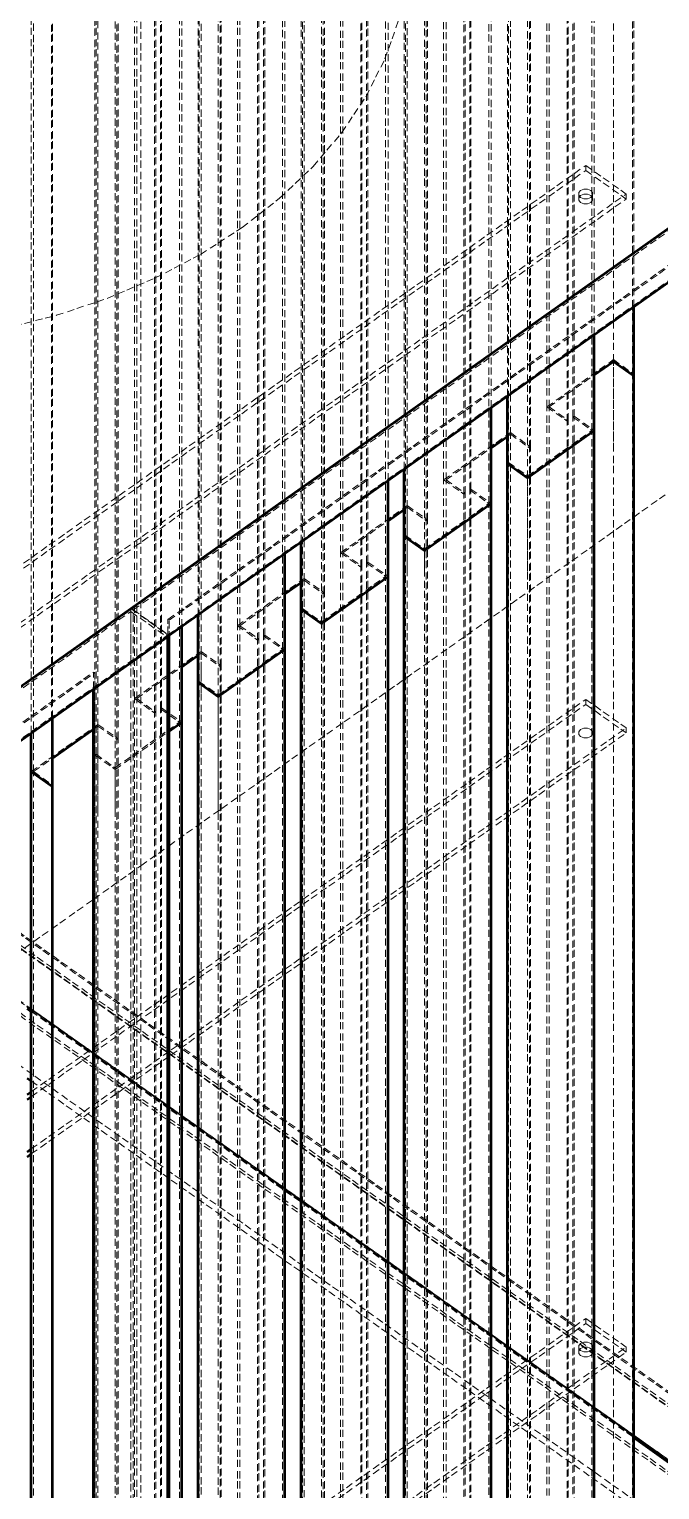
# Model space of a CAD drawing. Header units: millimetres. Extents: x 909 to 14018, y 345 to 10005.
# Drawn here: x 3779 to 4110, y 2430 to 3196 of the extents above; entities that cross this region are included whole.
import ezdxf

# ---------------------------------------------------------------- set-up
doc = ezdxf.new("R2010")
doc.units = ezdxf.units.MM
doc.linetypes.add('Hidden', pattern=[15, 5, -3, 5, -2])
for name, color, linetype, lineweight in [('Default', 7, 'Continuous', 50), ('Edges', 7, 'Hidden', 15), ('HiddenEdges', 2, 'Hidden', 15), ('HiddenSilhouettes', 2, 'Hidden', 15), ('HiddenWires', 7, 'Hidden', 15), ('Silhouettes', 7, 'Continuous', 50), ('Wires', 7, 'Hidden', 15)]:
    doc.layers.add(name, color=color, linetype=linetype, lineweight=lineweight)

# ---------------------------------------------------------------- blocks, each defined once
blk = doc.blocks.new('Isometric')
at = {"layer": 'Edges'}
for points in [[(1327.1, -383.7), (2133.2, 186.3)], [(1096, -181.9), (1135.2, -180.5), (1174.1, -176.4), (1212.1, -169.7), (1249.1, -160.3), (1284.6, -148.5), (1318.2, -134.2), (1349.8, -117.7), (1378.9, -99), (1405.2, -78.5), (1428.6, -56.2), (1448.8, -32.4), (1465.6, -7.3), (1478.8, 18.9), (1488.3, 45.8), (1494.1, 73.2), (1496, 101)], [(521, -953.7), (1327.1, -383.7)], [(1228.6, -643.2), (1231.4, -645.2)]]:
    blk.add_lwpolyline(points, dxfattribs=at)
for points in [[(1652, -201.9, 0), (1652, -154.8, 0)], [(1638.7, -192.5, 0), (1638.7, -164.2, 0)], [(1638.7, -998.6, 0), (1638.7, -192.5, 0)], [(1652, -1008, 0), (1652, -201.9, 0)], [(1578.6, -273.8, 0), (1578.6, -206.7, 0)], [(1506.5, -324.8, 0), (1506.5, -257.7, 0)], [(1578.6, -1079.9, 0), (1578.6, -273.8, 0)], [(1434.4, -375.8, 0), (1434.4, -308.7, 0)], [(1506.5, -1130.9, 0), (1506.5, -324.8, 0)], [(1301.1, -365.3, 0), (1327.1, -383.7, 0)], [(1362.2, -426.8, 0), (1362.2, -359.7, 0)], [(1434.4, -1181.9, 0), (1434.4, -375.8, 0)], [(1326.2, -2073.5, 0), (1326.2, -385.2, 0)], [(1301.1, -2055.7, 0), (1301.1, -403, 0)], [(1275.9, -2048.3, 0), (1275.9, -420.8, 0)], [(1362.2, -1232.9, 0), (1362.2, -426.8, 0)], [(1245.6, -489.3, 0), (1245.6, -442.2, 0)], [(1245.6, -1295.4, 0), (1245.6, -489.3, 0)], [(1228.6, -644.1, 0), (1231.4, -646.1, 0)], [(1652.9, -943.2, 0), (1696.2, -973.9, 0)], [(1652.9, -944.1, 0), (2081.2, -1246.9, 0)]]:
    blk.add_polyline3d(points, dxfattribs=at)
at = {"layer": 'HiddenEdges'}
for points in [[(-492.9, 574.1), (2267, -1377.4)], [(1302.8, -366.2), (1327.9, -384)], [(1327.1, -372.9), (1327.9, -373.5)], [(1144.1, -546.7), (1722.2, -955.5)], [(1153.9, -543.8), (1712.5, -938.8)], [(1118.1, -565.6), (1697.9, -975.6)], [(1231.4, -645.2), (1652.9, -943.2)], [(1231.4, -646.1), (1652.9, -944.1)]]:
    blk.add_lwpolyline(points, dxfattribs=at)
for points in [[(1638.7, -164.2, 0), (1638.7, 613.6, 0)], [(1652, -154.8, 0), (1652, 604.2, 0)], [(-466.7, 592.6, 0), (2319.3, -1377.4, 0)], [(1611.1, -230.8, 0), (1611.1, 575.3, 0)], [(1566.6, -243.5, 0), (1566.6, 562.6, 0)], [(1606.2, -234.3, 0), (1606.2, 571.8, 0)], [(1579.9, -252.9, 0), (1579.9, 553.2, 0)], [(-466.7, 545.2, 0), (2319.3, -1424.8, 0)], [(1565.3, -263.2, 0), (1565.3, 542.9, 0)], [(1578.6, -206.7, 0), (1578.6, 532.3, 0)], [(1534.1, -285.3, 0), (1534.1, 520.8, 0)], [(1539, -281.8, 0), (1539, 524.3, 0)], [(1494.5, -294.5, 0), (1494.5, 511.6, 0)], [(1507.8, -303.9, 0), (1507.8, 502.2, 0)], [(1493.2, -314.2, 0), (1493.2, 491.9, 0)], [(1506.5, -257.7, 0), (1506.5, 481.3, 0)], [(1461.9, -336.3, 0), (1461.9, 469.8, 0)], [(1466.9, -332.8, 0), (1466.9, 473.3, 0)], [(1422.3, -345.5, 0), (1422.3, 460.6, 0)], [(1435.6, -354.9, 0), (1435.6, 451.2, 0)], [(1421.1, -365.2, 0), (1421.1, 440.9, 0)], [(1434.4, -308.7, 0), (1434.4, 430.3, 0)], [(1389.8, -387.3, 0), (1389.8, 418.8, 0)], [(1394.8, -383.8, 0), (1394.8, 422.3, 0)], [(1350.2, -396.5, 0), (1350.2, 409.6, 0)], [(1363.5, -405.9, 0), (1363.5, 400.2, 0)], [(1348.9, -416.2, 0), (1348.9, 389.9, 0)], [(1362.2, -359.7, 0), (1362.2, 379.3, 0)], [(1317.7, -438.3, 0), (1317.7, 367.8, 0)], [(1322.6, -434.8, 0), (1322.6, 371.3, 0)], [(1278.1, -447.5, 0), (1278.1, 358.6, 0)], [(1291.4, -456.9, 0), (1291.4, 349.2, 0)], [(1276.8, -467.2, 0), (1276.8, 338.9, 0)], [(1290.1, -477.8, 0), (1290.1, 328.3, 0)], [(1245.6, -442.2, 0), (1245.6, 316.8, 0)], [(1327.1, -372.9, 0), (2081.2, 160.3, 0)], [(1619.3, -59, 0), (1619.3, -55.5, 0)], [(1638.7, -254.5, 0), (1638.7, -191.3, 0)], [(1638.7, -192.5, 0), (1638.7, -192.5, 0)], [(1606.2, -1040.4, 0), (1606.2, -234.3, 0)], [(1611.1, -1036.9, 0), (1611.1, -230.8, 0)], [(1566.6, -254.5, 0), (1566.6, -242.3, 0)], [(1566.6, -1049.6, 0), (1566.6, -243.5, 0)], [(1579.9, -1059, 0), (1579.9, -252.9, 0)], [(1565.3, -1069.3, 0), (1565.3, -263.2, 0)], [(1578.6, -339.4, 0), (1578.6, -272.6, 0)], [(1578.6, -273.8, 0), (1578.6, -273.8, 0)], [(1534.1, -1091.4, 0), (1534.1, -285.3, 0)], [(1539, -1087.9, 0), (1539, -281.8, 0)], [(1494.5, -339.4, 0), (1494.5, -293.3, 0)], [(1494.5, -1100.6, 0), (1494.5, -294.5, 0)], [(1507.8, -1110, 0), (1507.8, -303.9, 0)], [(1493.2, -1120.3, 0), (1493.2, -314.2, 0)], [(1506.5, -339.4, 0), (1506.5, -323.6, 0)], [(1506.5, -324.8, 0), (1506.5, -324.8, 0)], [(1461.9, -1142.4, 0), (1461.9, -336.3, 0)], [(1466.9, -1138.9, 0), (1466.9, -332.8, 0)], [(1422.3, -424.2, 0), (1422.3, -344.3, 0)], [(1422.3, -1151.6, 0), (1422.3, -345.5, 0)], [(1435.6, -1161, 0), (1435.6, -354.9, 0)], [(1301.1, -2055.3, 0), (1301.1, -365.3, 0)], [(1301.1, -403, 0), (1301.1, -367.4, 0)], [(1421.1, -1171.3, 0), (1421.1, -365.2, 0)], [(1327.1, -2010.9, 0), (1327.1, -372.9, 0)], [(1434.4, -424.2, 0), (1434.4, -374.6, 0)], [(1389.8, -1193.4, 0), (1389.8, -387.3, 0)], [(1394.8, -1189.9, 0), (1394.8, -383.8, 0)], [(1350.2, -424.2, 0), (1350.2, -395.3, 0)], [(1350.2, -1202.6, 0), (1350.2, -396.5, 0)], [(1363.5, -1212, 0), (1363.5, -405.9, 0)], [(521, -942.9, 0), (1275.1, -409.7, 0)], [(1275.9, -420.8, 0), (1275.9, -410.3, 0)], [(1348.9, -1222.3, 0), (1348.9, -416.2, 0)], [(1362.2, -509, 0), (1362.2, -425.6, 0)], [(1619.3, -432.3, 0), (1619.3, -428.8, 0)], [(1317.7, -1244.4, 0), (1317.7, -438.3, 0)], [(1322.6, -1240.9, 0), (1322.6, -434.8, 0)], [(1278.1, -509, 0), (1278.1, -446.3, 0)], [(1278.1, -1253.6, 0), (1278.1, -447.5, 0)], [(1291.4, -1263, 0), (1291.4, -456.9, 0)], [(1276.8, -1273.3, 0), (1276.8, -467.2, 0)], [(1290.1, -509, 0), (1290.1, -476.6, 0)], [(1290.1, -1283.9, 0), (1290.1, -477.8, 0)], [(1144.1, -546.3, 0), (1723.9, -956.3, 0)], [(1619.3, -865.1, 0), (1619.3, -861.6, 0)]]:
    blk.add_polyline3d(points, dxfattribs=at)
at = {"layer": 'HiddenSilhouettes'}
for points in [[(-466.7, 594.7), (2289.6, -1354.3)], [(1459, -254.5), (2262.7, 313.8)], [(1195, -359), (1619.3, -59)], [(1223.3, -375.5), (1647.6, -75.5)], [(1614.4, -78.1), (1615.7, -76.5), (1618, -75.6), (1620.6, -75.6), (1622.8, -76.5), (1624.1, -78.1), (1624.1, -79.9), (1622.8, -81.5), (1620.6, -82.4), (1618, -82.4), (1615.7, -81.5), (1614.4, -79.9)], [(1638.7, -191.3), (1652.9, -201.3)], [(1592.1, -224.3), (1606.2, -234.3)], [(1593.7, -224.3), (1607, -233.7)], [(1610.3, -231.4), (1611.1, -230.8)], [(1610.3, -231.4), (1623.6, -240.8)], [(1564.5, -245), (1566.6, -243.5)], [(1566.6, -242.3), (1580.7, -252.3)], [(1578.6, -272.6), (1623.6, -240.8)], [(1099, -509), (1449.6, -261.2)], [(1564.5, -263.8), (1565.3, -263.2)], [(1565.3, -263.2), (1578.6, -272.6)], [(1519.9, -275.3), (1534.1, -285.3)], [(1521.6, -275.3), (1534.9, -284.7)], [(1538.2, -282.4), (1551.5, -291.8)], [(1492.3, -296), (1494.5, -294.5)], [(1494.5, -293.3), (1508.6, -303.3)], [(1506.5, -323.6), (1551.5, -291.8)], [(1449.5, -326.3), (1481, -304)], [(1507.8, -303.9), (1508.6, -303.3)], [(1493.2, -314.2), (1506.5, -323.6)], [(1447.8, -326.3), (1461.9, -336.3)], [(1449.5, -326.3), (1462.8, -335.7)], [(1466, -333.4), (1479.3, -342.8)], [(1422.3, -345.5), (1435.6, -354.9)], [(1434.4, -374.6), (1479.3, -342.8)], [(1377.4, -377.3), (1408.9, -355)], [(496.7, -936.2), (1301.1, -367.4)], [(1420.2, -365.8), (1421.1, -365.2)], [(1421.1, -365.2), (1434.4, -374.6)], [(1377.4, -377.3), (1390.7, -386.7)], [(1389.8, -387.3), (1390.7, -386.7)], [(1393.9, -384.4), (1407.2, -393.8)], [(1303.6, -428.3), (1350.2, -395.3)], [(1350.2, -396.5), (1363.5, -405.9)], [(1275.1, -409.7), (1275.9, -410.3)], [(1348.9, -416.2), (1362.2, -425.6)], [(1303.6, -428.3), (1317.7, -438.3)], [(1305.2, -428.3), (1318.5, -437.7)], [(1321.8, -435.4), (1335.1, -444.8)], [(1231.4, -479.3), (1278.1, -446.3)], [(1231.4, -743.1), (1647.6, -448.8)], [(1275.1, -449.7), (1278.1, -447.5)], [(1278.1, -446.3), (1292.2, -456.3)], [(1278.1, -447.5), (1291.4, -456.9)], [(1290.1, -476.6), (1335.1, -444.8)], [(1291.4, -456.9), (1292.2, -456.3)], [(1276, -467.8), (1290.1, -477.8)], [(1276.8, -467.2), (1290.1, -476.6)], [(1233.1, -479.3), (1246.4, -488.7)], [(1231.4, -646.9), (1652.9, -944.9)], [(1231.4, -695.6), (1652.9, -993.6)], [(1619.3, -865.1), (1647.6, -885.1)], [(1231.4, -1179.3), (1647.6, -885.1)], [(1614.4, -884.2), (1615.7, -882.6), (1618, -881.7), (1620.6, -881.7), (1622.8, -882.6), (1624.1, -884.2), (1624.1, -886), (1622.8, -887.6), (1620.6, -888.5), (1618, -888.5), (1615.7, -887.6), (1614.4, -886)]]:
    blk.add_lwpolyline(points, dxfattribs=at)
for points in [[(1614.4, -74.5), (1615.7, -73), (1618, -72), (1620.6, -72), (1622.8, -73), (1624.1, -74.5), (1624.1, -76.4), (1622.8, -78), (1620.6, -78.9), (1618, -78.9), (1615.7, -78), (1614.4, -76.4)], [(1614.4, -880.6), (1615.7, -879.1), (1618, -878.1), (1620.6, -878.1), (1622.8, -879.1), (1624.1, -880.6), (1624.1, -882.5), (1622.8, -884.1), (1620.6, -885), (1618, -885), (1615.7, -884.1), (1614.4, -882.5)]]:
    blk.add_lwpolyline(points, close=True, dxfattribs=at)
for points in [[(1652.9, -154.2, 0), (1652.9, 604.8, 0)], [(1592.1, -224.3, 0), (1592.1, 581.8, 0)], [(1593.7, -224.3, 0), (1593.7, 581.8, 0)], [(1607, -233.7, 0), (1607, 572.4, 0)], [(1610.3, -231.4, 0), (1610.3, 574.7, 0)], [(1623.6, -240.8, 0), (1623.6, 565.3, 0)], [(1625.3, -173.7, 0), (1625.3, 565.3, 0)], [(1580.7, -252.3, 0), (1580.7, 553.8, 0)], [(-466.7, 547.3, 0), (2287.3, -1400.1, 0)], [(1564.5, -216.7, 0), (1564.5, 542.3, 0)], [(-492.9, 528.8, 0), (2267, -1422.7, 0)], [(1519.9, -275.3, 0), (1519.9, 530.8, 0)], [(1521.6, -275.3, 0), (1521.6, 530.8, 0)], [(1534.9, -284.7, 0), (1534.9, 521.4, 0)], [(1538.2, -282.4, 0), (1538.2, 523.7, 0)], [(1551.5, -291.8, 0), (1551.5, 514.3, 0)], [(1553.2, -224.7, 0), (1553.2, 514.3, 0)], [(1508.6, -303.3, 0), (1508.6, 502.8, 0)], [(1492.3, -267.7, 0), (1492.3, 491.3, 0)], [(1447.8, -326.3, 0), (1447.8, 479.8, 0)], [(1449.5, -326.3, 0), (1449.5, 479.8, 0)], [(1462.8, -335.7, 0), (1462.8, 470.4, 0)], [(1466, -333.4, 0), (1466, 472.7, 0)], [(1479.3, -342.8, 0), (1479.3, 463.3, 0)], [(1481, -275.7, 0), (1481, 463.3, 0)], [(1436.5, -354.3, 0), (1436.5, 451.8, 0)], [(1420.2, -318.7, 0), (1420.2, 440.3, 0)], [(1375.7, -377.3, 0), (1375.7, 428.8, 0)], [(1377.4, -377.3, 0), (1377.4, 428.8, 0)], [(1390.7, -386.7, 0), (1390.7, 419.4, 0)], [(1393.9, -384.4, 0), (1393.9, 421.7, 0)], [(1407.2, -393.8, 0), (1407.2, 412.3, 0)], [(1408.9, -326.7, 0), (1408.9, 412.3, 0)], [(1364.4, -405.3, 0), (1364.4, 400.8, 0)], [(1348.1, -369.7, 0), (1348.1, 389.3, 0)], [(1303.6, -428.3, 0), (1303.6, 377.8, 0)], [(1305.2, -428.3, 0), (1305.2, 377.8, 0)], [(1318.5, -437.7, 0), (1318.5, 368.4, 0)], [(1321.8, -435.4, 0), (1321.8, 370.7, 0)], [(1335.1, -444.8, 0), (1335.1, 361.3, 0)], [(1336.8, -377.7, 0), (1336.8, 361.3, 0)], [(1292.2, -456.3, 0), (1292.2, 349.8, 0)], [(1276, -467.8, 0), (1276, 338.3, 0)], [(1231.4, -452.2, 0), (1231.4, 326.8, 0)], [(1233.1, -479.3, 0), (1233.1, 326.8, 0)], [(1246.4, -441.6, 0), (1246.4, 317.4, 0)], [(1302.8, -366.2, 0), (2107.2, 202.6, 0)], [(1327.9, -373.5, 0), (2082, 159.7, 0)], [(1195, -355.5, 0), (1619.3, -55.5, 0)], [(1619.3, -55.5, 0), (1647.6, -75.5, 0)], [(1619.3, -59, 0), (1647.6, -79, 0)], [(1223.3, -379, 0), (1647.6, -79, 0)], [(1614.4, -79.9, 0), (1614.4, -76.4, 0)], [(1624.1, -78.1, 0), (1624.1, -74.5, 0)], [(1647.6, -79, 0), (1647.6, -75.5, 0)], [(1592.1, -224.3, 0), (1638.7, -191.3, 0)], [(1593.7, -224.3, 0), (1625.3, -202, 0)], [(1592.1, -1030.4, 0), (1592.1, -224.3, 0)], [(1593.7, -1030.4, 0), (1593.7, -224.3, 0)], [(1606.2, -234.3, 0), (1607, -233.7, 0)], [(1607, -1039.8, 0), (1607, -233.7, 0)], [(1610.3, -1037.5, 0), (1610.3, -231.4, 0)], [(1611.1, -230.8, 0), (1625.3, -240.8, 0)], [(1519.9, -275.3, 0), (1566.6, -242.3, 0)], [(1566.6, -243.5, 0), (1579.9, -252.9, 0)], [(1623.6, -1046.9, 0), (1623.6, -240.8, 0)], [(1521.6, -275.3, 0), (1553.2, -253, 0)], [(1579.9, -252.9, 0), (1580.7, -252.3, 0)], [(1580.7, -1058.4, 0), (1580.7, -252.3, 0)], [(1519.9, -1081.4, 0), (1519.9, -275.3, 0)], [(1521.6, -1081.4, 0), (1521.6, -275.3, 0)], [(1534.1, -285.3, 0), (1534.9, -284.7, 0)], [(1534.9, -1090.8, 0), (1534.9, -284.7, 0)], [(1538.2, -282.4, 0), (1539, -281.8, 0)], [(1538.2, -1088.5, 0), (1538.2, -282.4, 0)], [(1539, -281.8, 0), (1553.2, -291.8, 0)], [(1447.8, -326.3, 0), (1494.5, -293.3, 0)], [(1494.5, -294.5, 0), (1507.8, -303.9, 0)], [(1551.5, -1097.9, 0), (1551.5, -291.8, 0)], [(1508.6, -1109.4, 0), (1508.6, -303.3, 0)], [(1492.3, -314.8, 0), (1493.2, -314.2, 0)], [(1494.5, -315.1, 0), (1494.5, -315.1, 0)], [(1447.8, -1132.4, 0), (1447.8, -326.3, 0)], [(1449.5, -1132.4, 0), (1449.5, -326.3, 0)], [(1461.9, -336.3, 0), (1462.8, -335.7, 0)], [(1462.8, -1141.8, 0), (1462.8, -335.7, 0)], [(1466, -333.4, 0), (1466.9, -332.8, 0)], [(1466, -1139.5, 0), (1466, -333.4, 0)], [(1466.9, -332.8, 0), (1481, -342.8, 0)], [(1375.7, -377.3, 0), (1422.3, -344.3, 0)], [(1420.2, -347, 0), (1422.3, -345.5, 0)], [(1422.3, -344.3, 0), (1436.5, -354.3, 0)], [(1479.3, -1148.9, 0), (1479.3, -342.8, 0)], [(1435.6, -354.9, 0), (1436.5, -354.3, 0)], [(1436.5, -1160.4, 0), (1436.5, -354.3, 0)], [(1301.1, -367.4, 0), (1325.6, -384.7, 0)], [(1302.8, -2054.5, 0), (1302.8, -366.2, 0)], [(1327.9, -424.2, 0), (1327.9, -373.5, 0)], [(1375.7, -1183.4, 0), (1375.7, -377.3, 0)], [(1375.7, -377.3, 0), (1389.8, -387.3, 0)], [(1377.4, -1183.4, 0), (1377.4, -377.3, 0)], [(1390.7, -1192.8, 0), (1390.7, -386.7, 0)], [(1393.9, -384.4, 0), (1394.8, -383.8, 0)], [(1393.9, -1190.5, 0), (1393.9, -384.4, 0)], [(1394.8, -383.8, 0), (1408.9, -393.8, 0)], [(1348.1, -398, 0), (1350.2, -396.5, 0)], [(1350.2, -395.3, 0), (1364.4, -405.3, 0)], [(1362.2, -425.6, 0), (1407.2, -393.8, 0)], [(1407.2, -1199.9, 0), (1407.2, -393.8, 0)], [(1305.2, -428.3, 0), (1336.8, -406, 0)], [(1363.5, -405.9, 0), (1364.4, -405.3, 0)], [(1364.4, -1211.4, 0), (1364.4, -405.3, 0)], [(521.8, -943.5, 0), (1275.9, -410.3, 0)], [(1275.1, -421.4, 0), (1275.1, -409.7, 0)], [(1348.1, -416.8, 0), (1348.9, -416.2, 0)], [(1231.4, -703.1, 0), (1619.3, -428.8, 0)], [(1303.6, -1234.4, 0), (1303.6, -428.3, 0)], [(1305.2, -1234.4, 0), (1305.2, -428.3, 0)], [(1619.3, -428.8, 0), (1647.6, -448.8, 0)], [(1231.4, -706.6, 0), (1619.3, -432.3, 0)], [(1317.7, -438.3, 0), (1318.5, -437.7, 0)], [(1318.5, -1243.8, 0), (1318.5, -437.7, 0)], [(1321.8, -435.4, 0), (1322.6, -434.8, 0)], [(1321.8, -1241.5, 0), (1321.8, -435.4, 0)], [(1322.6, -434.8, 0), (1336.8, -444.8, 0)], [(1619.3, -432.3, 0), (1647.6, -452.3, 0)], [(1335.1, -1250.9, 0), (1335.1, -444.8, 0)], [(1647.6, -452.3, 0), (1647.6, -448.8, 0)], [(1231.4, -746.6, 0), (1647.6, -452.3, 0)], [(1290.1, -477.8, 0), (1327.9, -451.1, 0)], [(1292.2, -1262.4, 0), (1292.2, -456.3, 0)], [(1276, -467.8, 0), (1276.8, -467.2, 0)], [(1276, -1273.9, 0), (1276, -467.8, 0)], [(1233.1, -479.3, 0), (1246.4, -469.9, 0)], [(1233.1, -1285.4, 0), (1233.1, -479.3, 0)], [(1154.7, -543.2, 0), (1713.3, -938.2, 0)], [(1231.4, -1135.8, 0), (1619.3, -861.6, 0)], [(1231.4, -1139.3, 0), (1619.3, -865.1, 0)], [(1619.3, -861.6, 0), (1647.6, -881.6, 0)], [(1231.4, -1175.8, 0), (1647.6, -881.6, 0)], [(1614.4, -886, 0), (1614.4, -882.5, 0)], [(1624.1, -884.2, 0), (1624.1, -880.6, 0)], [(1647.6, -885.1, 0), (1647.6, -881.6, 0)]]:
    blk.add_polyline3d(points, dxfattribs=at)
at = {"layer": 'HiddenWires'}
for points in [[(1615.7, -449.8), (1618, -448.9)], [(1618, -448.9), (1620.6, -448.9)], [(1614.4, -451.4), (1615.7, -449.8)], [(1614.4, -453.3), (1614.4, -451.4)], [(1615.7, -454.8), (1618, -455.8)], [(1618, -455.8), (1620.6, -455.8)], [(1620.6, -455.8), (1622.8, -454.8)], [(1622.8, -454.8), (1624.1, -453.3)], [(1275.1, -568.5), (1308.1, -545.1)]]:
    blk.add_lwpolyline(points, dxfattribs=at)
for points in [[(1308.1, -545.1, 0), (1308.1, 261, 0)], [(1449.6, -261.2, 0), (1459, -254.5, 0)], [(1620.6, -448.9, 0), (1622.8, -449.8, 0)], [(1614.4, -453.3, 0), (1615.7, -454.8, 0)], [(1622.8, -449.8, 0), (1624.1, -451.4, 0)], [(1624.1, -453.3, 0), (1624.1, -451.4, 0)], [(1308.1, -545.1, 0), (1327.9, -531.1, 0)], [(1308.1, -1351.2, 0), (1308.1, -545.1, 0)]]:
    blk.add_polyline3d(points, dxfattribs=at)
at = {"layer": 'Silhouettes'}
for points in [[(1327.9, -384), (2132.4, 184.8)], [(1638.7, -192.5), (1652, -201.9)], [(1652, -201.9), (1652.9, -201.3)], [(1553.2, -253), (1564.5, -245)], [(1578.6, -273.8), (1625.3, -240.8)], [(1481, -304), (1492.3, -296)], [(1492.3, -314.8), (1506.5, -324.8)], [(495, -935.3), (1301.1, -365.3)], [(1325.6, -384.7), (1326.2, -385.2)], [(1336.8, -406), (1348.1, -398)], [(1348.1, -416.8), (1362.2, -426.8)], [(1245.6, -489.3), (1246.4, -488.7)], [(1228.6, -644.9), (1231.4, -646.9)], [(1228.6, -705.1), (1231.4, -703.1)], [(1228.6, -745.1), (1231.4, -743.1)], [(1228.6, -748.6), (1231.4, -746.6)], [(1652.9, -944.9), (1697.1, -976.2)]]:
    blk.add_lwpolyline(points, dxfattribs=at)
for points in [[(1301.1, -365.3, 0), (2107.2, 204.7, 0)], [(1652.9, -201.3, 0), (1652.9, -154.2, 0)], [(1625.3, -240.8, 0), (1625.3, -173.7, 0)], [(1625.3, -202, 0), (1638.7, -192.5, 0)], [(1652.9, -1007.4, 0), (1652.9, -201.3, 0)], [(1564.5, -263.8, 0), (1564.5, -216.7, 0)], [(1553.2, -291.8, 0), (1553.2, -224.7, 0)], [(1625.3, -1046.9, 0), (1625.3, -240.8, 0)], [(1564.5, -1069.9, 0), (1564.5, -263.8, 0)], [(1564.5, -263.8, 0), (1578.6, -273.8, 0)], [(1492.3, -314.8, 0), (1492.3, -267.7, 0)], [(1481, -342.8, 0), (1481, -275.7, 0)], [(1506.5, -324.8, 0), (1553.2, -291.8, 0)], [(1553.2, -1097.9, 0), (1553.2, -291.8, 0)], [(1492.3, -1120.9, 0), (1492.3, -314.8, 0)], [(1408.9, -393.8, 0), (1408.9, -326.7, 0)], [(1420.2, -365.8, 0), (1420.2, -318.7, 0)], [(1408.9, -355, 0), (1420.2, -347, 0)], [(1434.4, -375.8, 0), (1481, -342.8, 0)], [(1481, -1148.9, 0), (1481, -342.8, 0)], [(1420.2, -1171.9, 0), (1420.2, -365.8, 0)], [(1420.2, -365.8, 0), (1434.4, -375.8, 0)], [(1336.8, -444.8, 0), (1336.8, -377.7, 0)], [(1348.1, -416.8, 0), (1348.1, -369.7, 0)], [(521.8, -954, 0), (1326.2, -385.2, 0)], [(1327.1, -2073.7, 0), (1327.1, -383.7, 0)], [(1327.9, -2072.3, 0), (1327.9, -384, 0)], [(1362.2, -426.8, 0), (1408.9, -393.8, 0)], [(1408.9, -1199.9, 0), (1408.9, -393.8, 0)], [(1348.1, -1222.9, 0), (1348.1, -416.8, 0)], [(1275.1, -2047.7, 0), (1275.1, -421.4, 0)], [(1246.4, -488.7, 0), (1246.4, -441.6, 0)], [(1327.9, -451.1, 0), (1336.8, -444.8, 0)], [(1336.8, -1250.9, 0), (1336.8, -444.8, 0)], [(1231.4, -479.3, 0), (1231.4, -452.2, 0)], [(1246.4, -469.9, 0), (1275.1, -449.7, 0)], [(1231.4, -1285.4, 0), (1231.4, -479.3, 0)], [(1231.4, -479.3, 0), (1245.6, -489.3, 0)], [(1246.4, -1294.8, 0), (1246.4, -488.7, 0)], [(1228.6, -693.6, 0), (1231.4, -695.6, 0)], [(1228.6, -708.6, 0), (1231.4, -706.6, 0)]]:
    blk.add_polyline3d(points, dxfattribs=at)
at = {"layer": 'Wires'}
blk.add_lwpolyline([(1327.9, -531.1), (1732.4, -245.1)], dxfattribs=at)
blk.add_polyline3d([(883.9, -845.1, 0), (1275.1, -568.5, 0)], dxfattribs=at)

msp = doc.modelspace()

# ---------------------------------------------------------------- block references
at = {"layer": 'Default', "xscale": 0.75, "yscale": 0.75, "zscale": 0.75}
msp.add_blockref('Isometric', (2856.5, 3166), dxfattribs=at)

doc.saveas('drawing.dxf')
